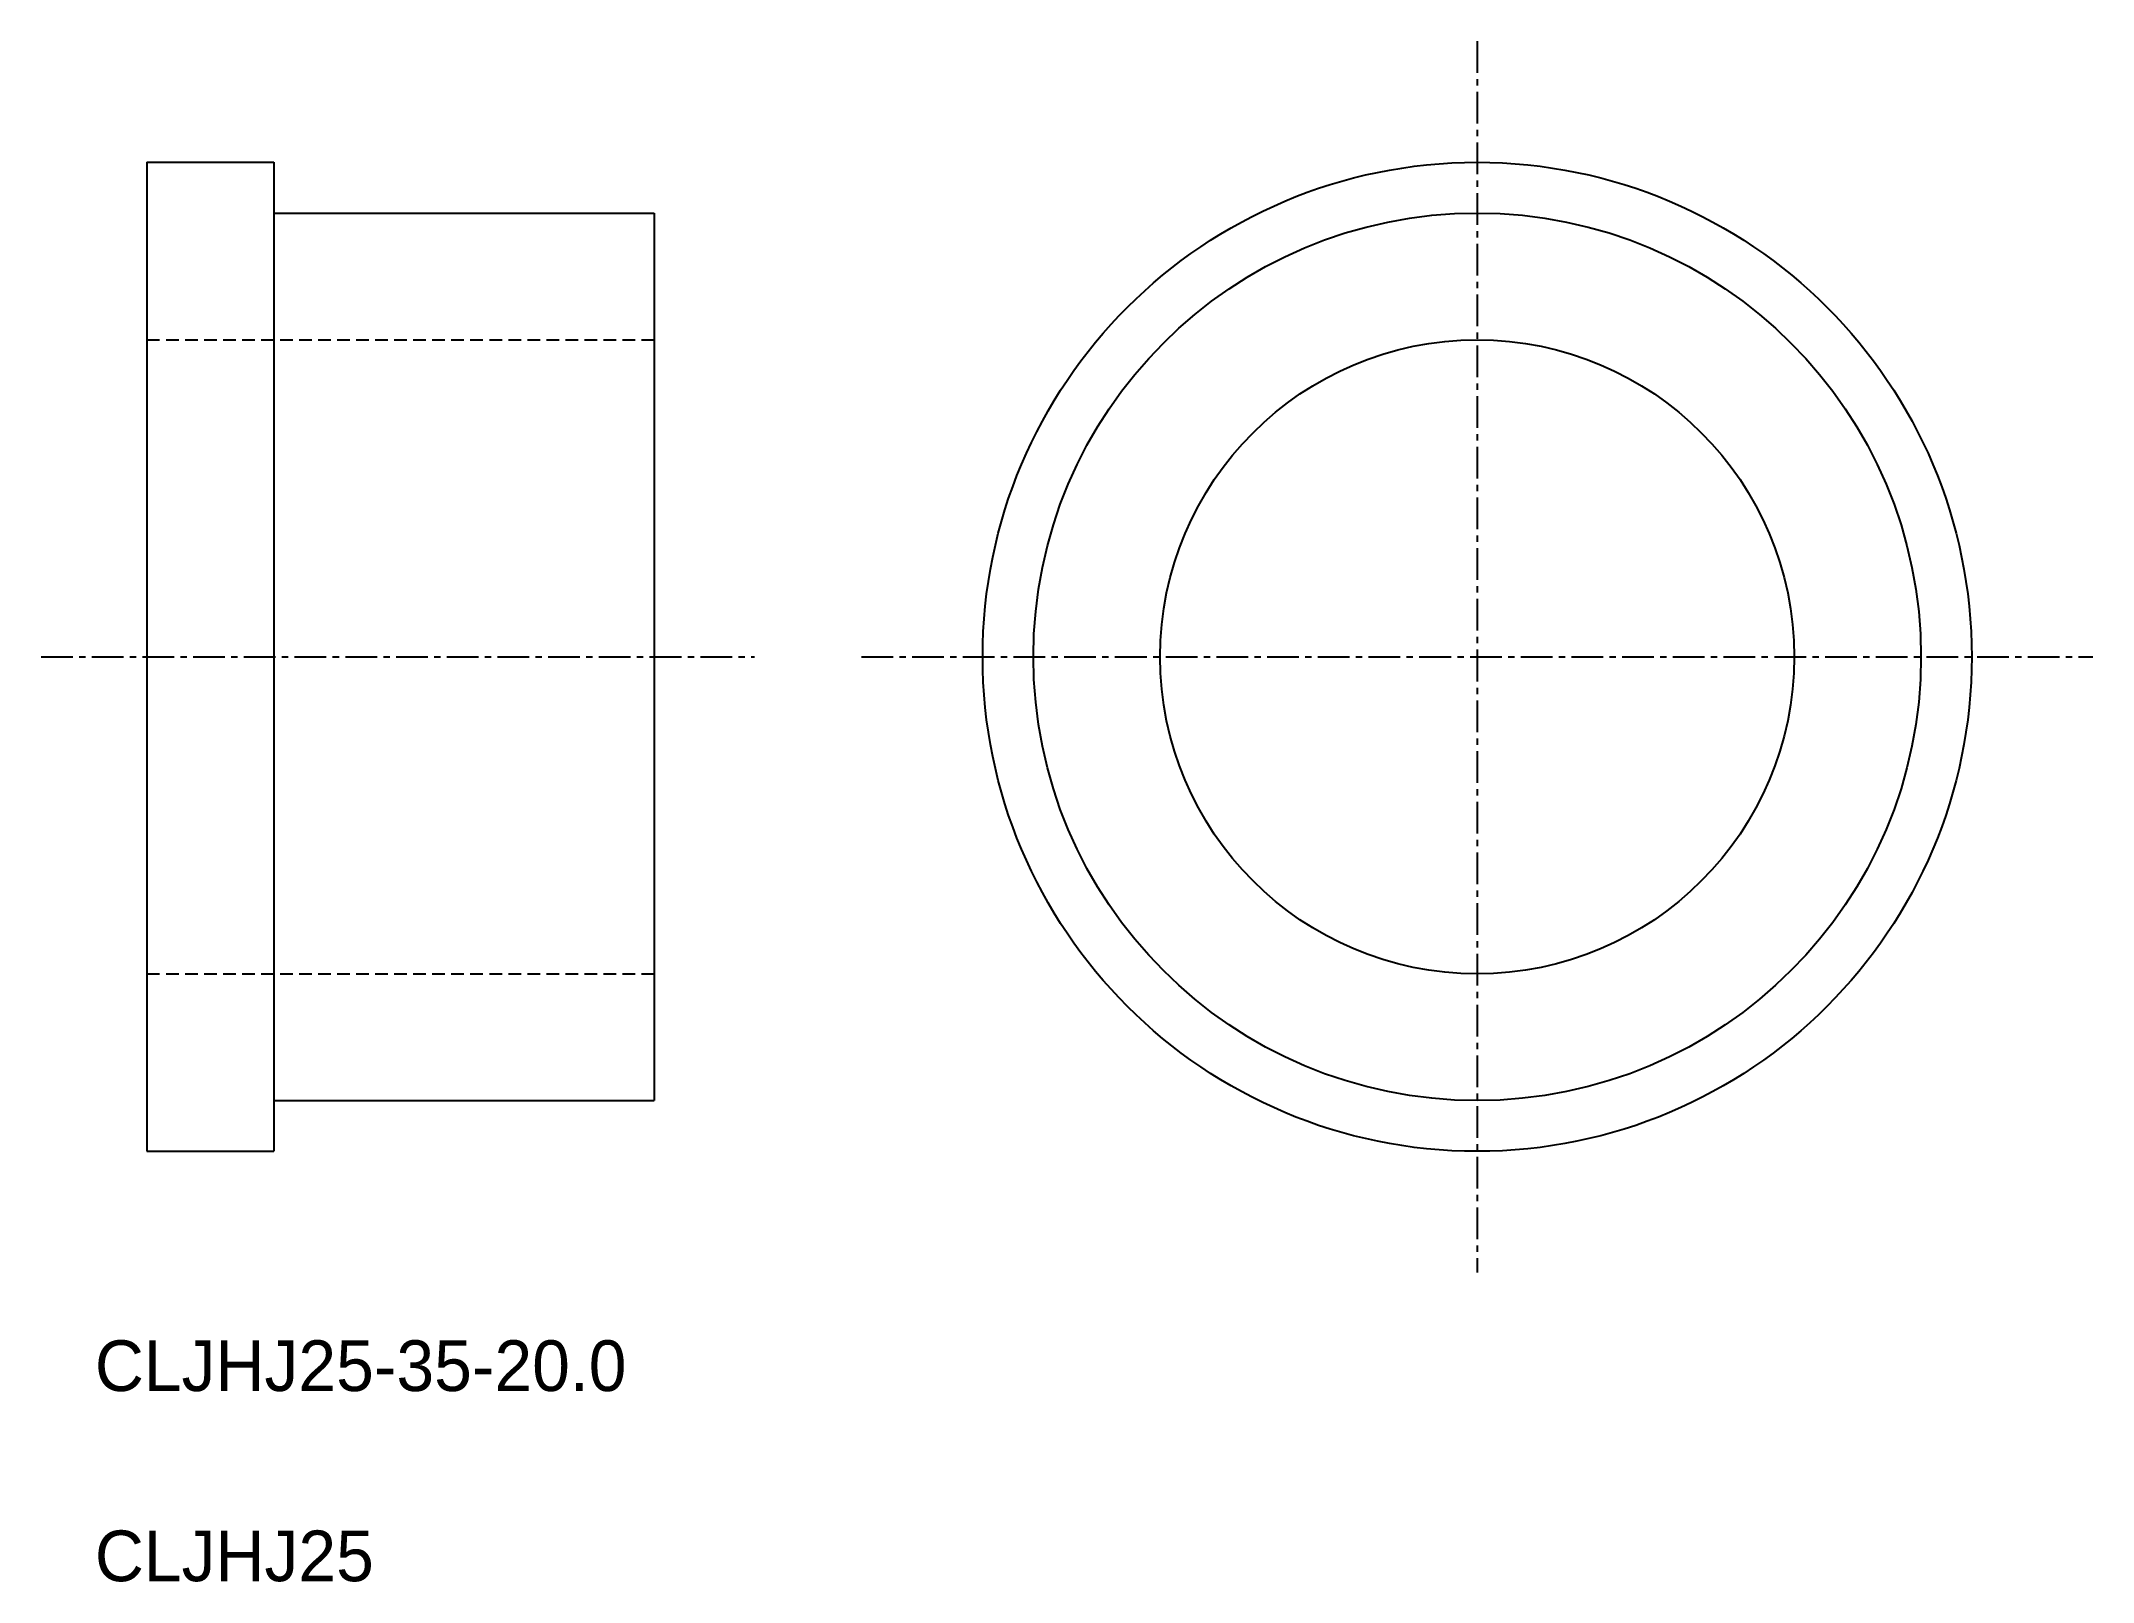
# Model space of a CAD drawing. Extents: x 25.8 to 106.7, y 1.9 to 62.7.
import ezdxf

# ---------------------------------------------------------------- set-up
doc = ezdxf.new("R2010")
doc.units = 0
doc.linetypes.add('CENTER', pattern=[2, 1.25, -0.25, 0.25, -0.25])
doc.linetypes.add('DASHED', pattern=[0.75, 0.5, -0.25])
doc.layers.get('0').update_dxf_attribs({"linetype": 'CONTINUOUS'})
doc.layers.add('CENTER', color=1, linetype='CENTER')

msp = doc.modelspace()

# ---------------------------------------------------------------- linework, layer by layer
at = {"color": 7, "linetype": 'CONTINUOUS'}
for p, q in [((29.955, 57.911), (29.955, 18.911)), ((29.955, 57.911), (34.955, 57.911)), ((34.955, 57.911), (34.955, 18.911)), ((34.955, 55.911), (49.955, 55.911)), ((36.205, 55.911), (36.205, 55.911)), ((37.455, 55.911), (37.455, 55.911)), ((49.955, 55.911), (49.955, 20.911)), ((34.955, 20.911), (49.955, 20.911)), ((29.955, 18.911), (34.955, 18.911))]:
    msp.add_line(p, q, dxfattribs=at)
at = {"color": 3, "linetype": 'DASHED'}
for p, q in [((29.955, 50.911), (49.955, 50.911)), ((29.955, 25.911), (49.955, 25.911))]:
    msp.add_line(p, q, dxfattribs=at)
at = {"color": 7, "linetype": 'CONTINUOUS'}
for radius in [19.5, 17.5, 12.5]:
    msp.add_circle((82.409, 38.411), radius, dxfattribs=at)
at = {"layer": 'CENTER', "color": 1, "linetype": 'CENTER'}
for p, q in [((82.409, 62.694), (82.409, 14.129)), ((25.777, 38.411), (53.913, 38.411)), ((58.127, 38.411), (106.691, 38.411))]:
    msp.add_line(p, q, dxfattribs=at)

# ---------------------------------------------------------------- texts
at = {"color": 7, "linetype": 'CONTINUOUS'}
for s, p in [('CLJHJ25-35-20.0', (27.901, 9.458)), ('CLJHJ25', (27.901, 1.958))]:
    msp.add_text(s, height=2, dxfattribs=at).set_placement(p)

doc.saveas('drawing.dxf')
